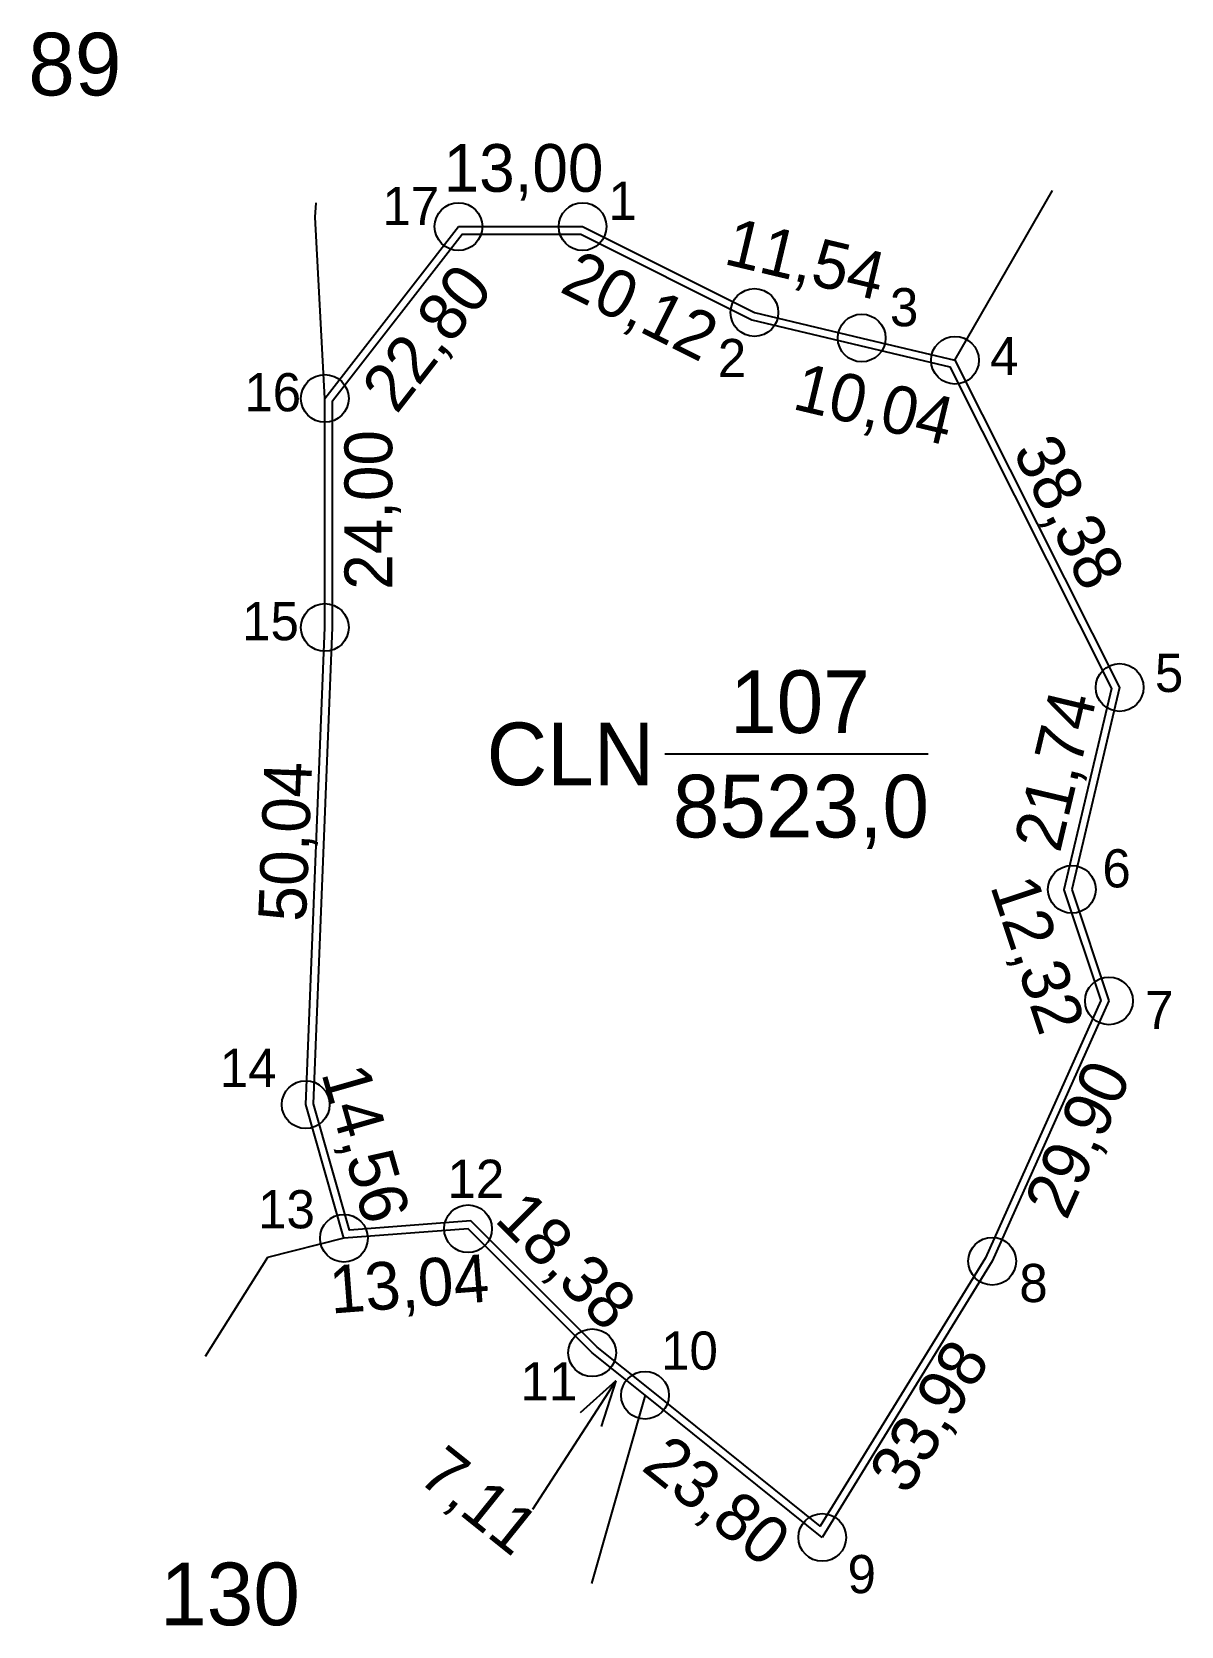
# Model space of a CAD drawing. Extents: x 553747 to 553868, y 1840184 to 1840351.
import ezdxf

# ---------------------------------------------------------------- set-up
doc = ezdxf.new("R2010")
doc.units = 0
for name, color, linetype in [('CanhThua', 7, 'Continuous'), ('ChieuDaiCanhThua', 7, 'Continuous'), ('Level 2', 7, 'Continuous'), ('Level 35', 7, 'Continuous'), ('MocDinhThua', 7, 'Continuous'), ('NhanDiaChinhThua', 7, 'Continuous'), ('NhanTuCan', 7, 'Continuous'), ('RauThua', 7, 'Continuous'), ('SoHieuDinhThua', 7, 'Continuous')]:
    doc.layers.add(name, color=color, linetype=linetype)

msp = doc.modelspace()

# ---------------------------------------------------------------- linework, layer by layer
at = {"layer": 'CanhThua'}
for p, q in [((553778, 1840313), (553792, 1840331)), ((553792, 1840331), (553805, 1840331)), ((553805, 1840331), (553823, 1840322)), ((553823, 1840322), (553834.23, 1840319.33)), ((553834.23, 1840319.33), (553844, 1840317)), ((553844, 1840317), (553861.25, 1840282.71)), ((553778, 1840289), (553778, 1840313)), ((553776, 1840239), (553778, 1840289)), ((553861.25, 1840282.71), (553856.24, 1840261.56)), ((553856.24, 1840261.56), (553860.13, 1840249.87)), ((553860.13, 1840249.87), (553847.9, 1840222.59)), ((553780, 1840225), (553776, 1840239)), ((553793, 1840226), (553780, 1840225)), ((553806, 1840213), (553793, 1840226)), ((553847.9, 1840222.59), (553830.1, 1840193.65)), ((553811.54, 1840208.55), (553806, 1840213)), ((553830.1, 1840193.65), (553811.54, 1840208.55))]:
    msp.add_line(p, q, dxfattribs=at)
at = {"layer": 'Level 2'}
msp.add_lwpolyline([(553860.4, 1840282.61), (553855.41, 1840261.52), (553859.27, 1840249.91), (553847.19, 1840222.96), (553829.89, 1840194.84), (553812.04, 1840209.17), (553806.53, 1840213.6), (553793.31, 1840226.83), (553780.59, 1840225.85), (553776.8, 1840239.1), (553778.8, 1840288.98), (553778.8, 1840312.73), (553792.39, 1840330.2), (553804.81, 1840330.2), (553822.72, 1840321.24), (553834.04, 1840318.55), (553843.45, 1840316.31)], close=True, dxfattribs=at)
at = {"layer": 'Level 35'}
for q in [(553799.76, 1840196.58), (553804.76, 1840206.7), (553806.94, 1840205.29)]:
    msp.add_line((553808.47, 1840210.05), q, dxfattribs=at)
at = {"layer": 'MocDinhThua'}
for centre in [(553792, 1840331), (553805, 1840331), (553823, 1840322), (553834.23, 1840319.33), (553844, 1840317), (553778, 1840313), (553778, 1840289), (553861.25, 1840282.71), (553856.24, 1840261.56), (553860.13, 1840249.87), (553776, 1840239), (553780, 1840225), (553793, 1840226), (553847.9, 1840222.59), (553806, 1840213), (553811.54, 1840208.55), (553830.1, 1840193.65)]:
    msp.add_circle(centre, 2.5, dxfattribs=at)
at = {"layer": 'NhanDiaChinhThua'}
msp.add_line((553813.61, 1840275.75), (553841.2, 1840275.75), dxfattribs=at)
at = {"layer": 'RauThua'}
for p, q in [((553844, 1840317), (553854.21, 1840334.78)), ((553777, 1840332), (553777.11, 1840333.48)), ((553778, 1840313), (553777, 1840332)), ((553780, 1840225), (553772, 1840223)), ((553772, 1840223), (553765.48, 1840212.62)), ((553811.54, 1840208.55), (553805.94, 1840188.82))]:
    msp.add_line(p, q, dxfattribs=at)

# ---------------------------------------------------------------- texts
at = {"layer": 'ChieuDaiCanhThua'}
msp.add_text('13,00', height=5, dxfattribs=at).set_placement((553790.45, 1840334.65))
for s, rotation, p in [('11,54', 346.6259, (553819.65, 1840327.12)), ('20,12', 333.4349, (553802.46, 1840324.24)), ('22,80', 52.125, (553785.51, 1840311.25)), ('10,04', 346.5864, (553826.83, 1840311.93)), ('24,00', 90, (553785.06, 1840292.95)), ('38,38', 296.7052, (553849.99, 1840307.46)), ('21,74', 76.6734, (553854.99, 1840265.28)), ('50,04', 87.7094, (553776.01, 1840258.11)), ('12,32', 288.4055, (553847.66, 1840261.91)), ('14,56', 285.9454, (553777.61, 1840242.31)), ('29,90', 65.8526, (553855.68, 1840226.77)), ('18,38', 315, (553795.65, 1840226.85)), ('13,04', 4.3987, (553778.67, 1840217.1)), ('33,98', 58.4058, (553839.02, 1840197.96)), ('23,80', 321.2424, (553811.02, 1840200.82)), ('7,11', 321.2269, (553787.57, 1840199.68))]:
    msp.add_text(s, height=5, rotation=rotation, dxfattribs=at).set_placement(p)
at = {"layer": 'NhanDiaChinhThua'}
for s, p in [('107', (553820.44, 1840277.94)), ('CLN', (553794.95, 1840272.47)), ('8523,0', (553814.45, 1840267))]:
    msp.add_text(s, height=6.562, dxfattribs=at).set_placement(p)
at = {"layer": 'NhanTuCan'}
for s, p in [('89', (553746.94, 1840344.75)), ('130', (553760.75, 1840184.45))]:
    msp.add_text(s, height=6.562, dxfattribs=at).set_placement(p)
at = {"layer": 'SoHieuDinhThua'}
for s, p in [('17', (553784.03, 1840331.17)), ('1', (553807.7, 1840331.71)), ('3', (553837.19, 1840320.56)), ('2', (553819.16, 1840315.23)), ('4', (553847.67, 1840315.45)), ('16', (553769.57, 1840311.65)), ('15', (553769.34, 1840287.66)), ('5', (553864.94, 1840282.24)), ('6', (553859.44, 1840261.76)), ('7', (553863.91, 1840246.91)), ('14', (553767, 1840240.85)), ('12', (553790.85, 1840229.23)), ('13', (553771.01, 1840226.04)), ('8', (553850.74, 1840218.31)), ('10', (553813.22, 1840211.23)), ('11', (553798.5, 1840208.01)), ('9', (553832.75, 1840187.81))]:
    msp.add_text(s, height=4, dxfattribs=at).set_placement(p)

doc.saveas('drawing.dxf')
